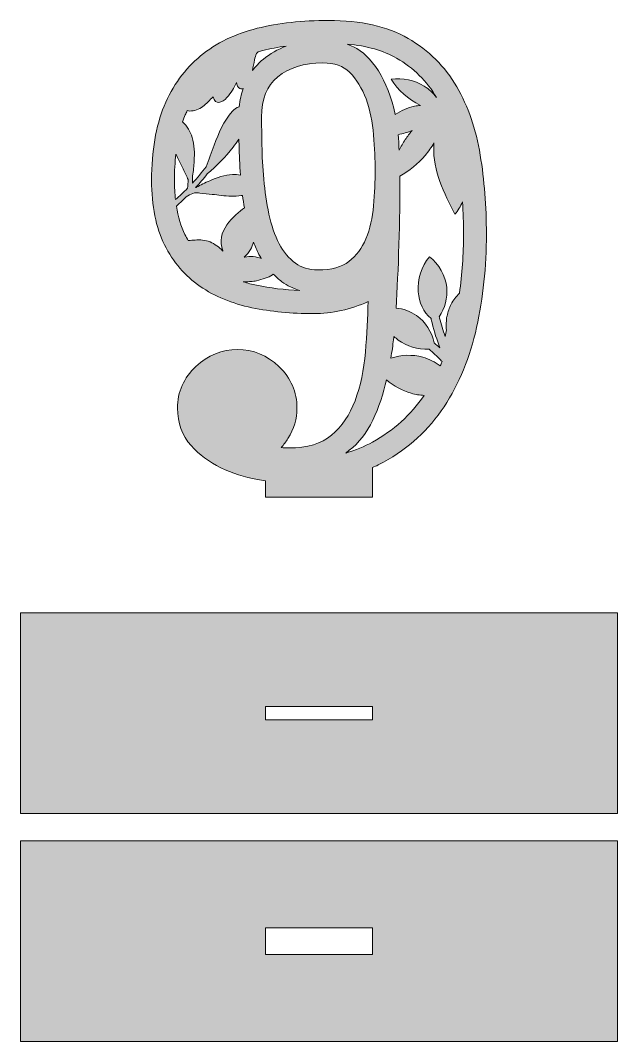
# Model space of a CAD drawing. Header units: inches. Extents: x 2.77 to 7.23, y -8.81 to -1.18.
import ezdxf

# ---------------------------------------------------------------- set-up
doc = ezdxf.new("R2010")
doc.units = ezdxf.units.IN
doc.header["$MEASUREMENT"] = 0
doc.layers.add('_U+2018_U+043B_U+043E_U+0439_1', color=7, linetype='Continuous')

# ---------------------------------------------------------------- blocks, each defined once
blk = doc.blocks.new('block 2')
at = {"layer": '_U+2018_U+043B_U+043E_U+0439_1', "true_color": 0xffffff}
h = blk.add_hatch(color=7, dxfattribs=at)
h.dxf.hatch_style = 2
edge = h.paths.add_edge_path()
edge.add_spline(control_points=[(6.2044, -2.1901), (6.173, -1.9982), (6.1139, -1.8266), (6.029, -1.68), (5.9416, -1.5293), (5.8193, -1.4077), (5.6653, -1.3187), (5.5113, -1.2297), (5.3113, -1.1846), (5.0708, -1.1846), (4.876, -1.1846), (4.697, -1.2045), (4.5385, -1.2437), (4.3743, -1.2843), (4.232, -1.3535), (4.1156, -1.4493), (3.9983, -1.546), (3.9067, -1.6722), (3.8434, -1.8245), (3.7812, -1.9741), (3.7496, -2.1605), (3.7496, -2.3784), (3.7496, -2.5703), (3.782, -2.7323), (3.8459, -2.86), (3.9104, -2.9889), (3.9999, -3.0934), (4.1121, -3.1705), (4.2216, -3.2457), (4.3518, -3.2994), (4.4993, -3.3299), (4.641, -3.3592), (4.7952, -3.3741), (4.9575, -3.3741), (5.0992, -3.3741), (5.2364, -3.344), (5.3671, -3.2843), (5.3637, -3.4025), (5.3568, -3.5294), (5.3464, -3.6616), (5.336, -3.793), (5.31, -3.9153), (5.269, -4.0252), (5.2302, -4.129), (5.1709, -4.2157), (5.0929, -4.2827), (5.0197, -4.3457), (4.9123, -4.3776), (4.7736, -4.3776), (4.7545, -4.3776), (4.7362, -4.3763), (4.7185, -4.3737), (4.737, -4.3535), (4.7536, -4.3315), (4.7684, -4.3077), (4.8129, -4.236), (4.8355, -4.1598), (4.8355, -4.081), (4.8355, -3.9598), (4.7901, -3.855), (4.7006, -3.7693), (4.612, -3.6847), (4.5081, -3.6419), (4.3916, -3.6419), (4.2753, -3.6419), (4.1708, -3.6845), (4.0809, -3.7687), (3.9894, -3.8543), (3.943, -3.9594), (3.943, -4.081), (3.943, -4.1905), (3.9773, -4.2843), (4.045, -4.3597), (4.1054, -4.4273), (4.18, -4.4832), (4.2668, -4.5257), (4.3506, -4.5668), (4.4424, -4.5962), (4.5396, -4.6133), (4.5601, -4.6169), (4.5802, -4.62), (4.6, -4.6228), (4.6, -4.6228), (4.6, -4.7456), (4.6, -4.7456), (4.6, -4.7456), (5.4, -4.7456), (5.4, -4.7456), (5.4, -4.7456), (5.4, -4.5242), (5.4, -4.5242), (5.4282, -4.5117), (5.4557, -4.4983), (5.4821, -4.4837), (5.6681, -4.3815), (5.8203, -4.242), (5.9344, -4.0692), (6.0467, -3.8991), (6.1285, -3.6998), (6.1776, -3.4769), (6.2259, -3.2582), (6.2504, -3.0235), (6.2504, -2.7793), (6.2504, -2.5745), (6.2349, -2.3763), (6.2044, -2.1901)], knot_values=[0, 0, 0, 0, 1, 1, 1, 2, 2, 2, 3, 3, 3, 4, 4, 4, 5, 5, 5, 6, 6, 6, 7, 7, 7, 8, 8, 8, 9, 9, 9, 10, 10, 10, 11, 11, 11, 12, 12, 12, 13, 13, 13, 14, 14, 14, 15, 15, 15, 16, 16, 16, 17, 17, 17, 18, 18, 18, 19, 19, 19, 20, 20, 20, 21, 21, 21, 22, 22, 22, 23, 23, 23, 24, 24, 24, 25, 25, 25, 26, 26, 26, 27, 27, 27, 28, 28, 28, 29, 29, 29, 30, 30, 30, 31, 31, 31, 32, 32, 32, 33, 33, 33, 34, 34, 34, 35, 35, 35, 35], degree=3, periodic=1)
edge = h.paths.add_edge_path()
edge.add_spline(control_points=[(5.9055, -3.7646), (5.8666, -3.7354), (5.8227, -3.7129), (5.7757, -3.6998), (5.6977, -3.6779), (5.6132, -3.6816), (5.5365, -3.7077), (5.5452, -3.656), (5.5516, -3.609), (5.5563, -3.5702), (5.5573, -3.5623), (5.5583, -3.5535), (5.5593, -3.5441), (5.5698, -3.5539), (5.5806, -3.5634), (5.5922, -3.5719), (5.656, -3.6189), (5.7351, -3.6446), (5.8231, -3.6408), (5.8518, -3.665), (5.8811, -3.6912), (5.9068, -3.719), (5.9109, -3.7233), (5.9152, -3.7279), (5.9195, -3.7327), (5.915, -3.7435), (5.9102, -3.754), (5.9055, -3.7646)], knot_values=[0, 0, 0, 0, 1, 1, 1, 2, 2, 2, 3, 3, 3, 4, 4, 4, 5, 5, 5, 6, 6, 6, 7, 7, 7, 8, 8, 8, 9, 9, 9, 9], degree=3, periodic=1)
edge = h.paths.add_edge_path()
edge.add_spline(control_points=[(5.5937, -2.0682), (5.593, -2.0581), (5.5922, -2.0481), (5.5913, -2.0382), (5.6268, -2.0305), (5.6617, -2.0203), (5.6954, -2.007), (5.6769, -2.0282), (5.6599, -2.0508), (5.6445, -2.0743), (5.6275, -2.1001), (5.6123, -2.1268), (5.5984, -2.1543), (5.5971, -2.1239), (5.5956, -2.095), (5.5937, -2.0682)], knot_values=[0, 0, 0, 0, 1, 1, 1, 2, 2, 2, 3, 3, 3, 4, 4, 4, 5, 5, 5, 5], degree=3, periodic=1)
edge = h.paths.add_edge_path()
edge.add_spline(control_points=[(5.9869, -3.3042), (5.9726, -3.3317), (5.9629, -3.3613), (5.9575, -3.3917), (5.9554, -3.3951), (5.9538, -3.3989), (5.9534, -3.4031), (5.9526, -3.4125), (5.9521, -3.4219), (5.9516, -3.4313), (5.9512, -3.4398), (5.9508, -3.4483), (5.9501, -3.4569), (5.9501, -3.4569), (5.95, -3.4582), (5.95, -3.4582), (5.95, -3.4582), (5.9501, -3.4596), (5.9501, -3.4596), (5.9501, -3.4611), (5.95, -3.463), (5.9499, -3.4651), (5.9495, -3.4729), (5.9489, -3.4843), (5.9529, -3.4943), (5.9488, -3.5113), (5.9454, -3.5284), (5.9429, -3.5455), (5.9267, -3.4988), (5.9124, -3.4525), (5.9002, -3.4071), (5.8994, -3.4039), (5.8987, -3.4006), (5.8979, -3.3974), (5.9406, -3.3341), (5.9613, -3.256), (5.9538, -3.18), (5.9449, -3.0897), (5.8967, -3.0039), (5.8241, -2.9494), (5.7641, -3.0216), (5.7336, -3.1176), (5.741, -3.2112), (5.7471, -3.2897), (5.78, -3.3656), (5.8366, -3.4097), (5.839, -3.4214), (5.8416, -3.433), (5.8444, -3.4442), (5.8598, -3.51), (5.881, -3.5727), (5.9031, -3.6298), (5.8896, -3.6176), (5.8752, -3.6053), (5.8598, -3.5928), (5.8438, -3.5112), (5.796, -3.4359), (5.7277, -3.3882), (5.6829, -3.357), (5.63, -3.3382), (5.5757, -3.3327), (5.5924, -3.0651), (5.6065, -2.6654), (5.6032, -2.3478), (5.6741, -2.3061), (5.7394, -2.2551), (5.7929, -2.1928), (5.8178, -2.1637), (5.84, -2.132), (5.8589, -2.0985), (5.8581, -2.1077), (5.8574, -2.1169), (5.8571, -2.126), (5.854, -2.2154), (5.8735, -2.3044), (5.9037, -2.3886), (5.9339, -2.4728), (5.9746, -2.5527), (6.0151, -2.6325), (6.0379, -2.6038), (6.0568, -2.5724), (6.0718, -2.5392), (6.0768, -2.6179), (6.0795, -2.698), (6.0795, -2.7793), (6.0795, -2.9316), (6.0693, -3.0797), (6.0495, -3.222), (6.0243, -3.2457), (6.0029, -3.2735), (5.9869, -3.3042)], knot_values=[0, 0, 0, 0, 1, 1, 1, 2, 2, 2, 3, 3, 3, 4, 4, 4, 5, 5, 5, 6, 6, 6, 7, 7, 7, 8, 8, 8, 9, 9, 9, 10, 10, 10, 11, 11, 11, 12, 12, 12, 13, 13, 13, 14, 14, 14, 15, 15, 15, 16, 16, 16, 17, 17, 17, 18, 18, 18, 19, 19, 19, 20, 20, 20, 21, 21, 21, 22, 22, 22, 23, 23, 23, 24, 24, 24, 25, 25, 25, 26, 26, 26, 27, 27, 27, 28, 28, 28, 29, 29, 29, 30, 30, 30, 30], degree=3, periodic=1)
edge = h.paths.add_edge_path()
edge.add_spline(control_points=[(5.5798, -1.4666), (5.7055, -1.5393), (5.8056, -1.638), (5.8775, -1.7599), (5.852, -1.7271), (5.8214, -1.6982), (5.7863, -1.676), (5.7138, -1.6302), (5.6246, -1.6114), (5.5398, -1.6239), (5.5899, -1.7062), (5.664, -1.7731), (5.7577, -1.819), (5.7428, -1.8201), (5.7281, -1.822), (5.7137, -1.8251), (5.6621, -1.8361), (5.6136, -1.8582), (5.5687, -1.8863), (5.5152, -1.6317), (5.3921, -1.4415), (5.2567, -1.3827), (5.2418, -1.3748), (5.2263, -1.3676), (5.2101, -1.3615), (5.3577, -1.3747), (5.4816, -1.4099), (5.5798, -1.4666)], knot_values=[0, 0, 0, 0, 1, 1, 1, 2, 2, 2, 3, 3, 3, 4, 4, 4, 5, 5, 5, 6, 6, 6, 7, 7, 7, 8, 8, 8, 9, 9, 9, 9], degree=3, periodic=1)
edge = h.paths.add_edge_path()
edge.add_spline(control_points=[(4.0556, -2.3454), (4.0618, -2.3091), (4.0652, -2.2722), (4.0674, -2.2353), (4.0708, -2.1759), (4.0709, -2.1151), (4.0527, -2.0584), (4.0387, -2.0145), (4.0143, -1.9743), (3.9817, -1.9422), (3.9878, -1.9242), (3.9943, -1.9068), (4.0012, -1.89), (4.0057, -1.8793), (4.0106, -1.8689), (4.0154, -1.8585), (4.0217, -1.86), (4.0282, -1.861), (4.0345, -1.8612), (4.0698, -1.8623), (4.1042, -1.8479), (4.1329, -1.8273), (4.1618, -1.8066), (4.1832, -1.7792), (4.2086, -1.7551), (4.2251, -1.8202), (4.2754, -1.8015), (4.3127, -1.7598), (4.3424, -1.7265), (4.3665, -1.6882), (4.3836, -1.647), (4.3861, -1.6655), (4.3913, -1.6875), (4.409, -1.6934), (4.4178, -1.6963), (4.4258, -1.6959), (4.4332, -1.6934), (4.4188, -1.7354), (4.4092, -1.7808), (4.4044, -1.8294), (4.3833, -1.8337), (4.3657, -1.8495), (4.351, -1.8658), (4.2875, -1.9364), (4.2502, -2.0262), (4.2177, -2.1154), (4.198, -2.1696), (4.1794, -2.2246), (4.1566, -2.2774), (4.1253, -2.3191), (4.0914, -2.36), (4.0549, -2.3997), (4.0559, -2.3816), (4.056, -2.3635), (4.0556, -2.3454)], knot_values=[0, 0, 0, 0, 1, 1, 1, 2, 2, 2, 3, 3, 3, 4, 4, 4, 5, 5, 5, 6, 6, 6, 7, 7, 7, 8, 8, 8, 9, 9, 9, 10, 10, 10, 11, 11, 11, 12, 12, 12, 13, 13, 13, 14, 14, 14, 15, 15, 15, 16, 16, 16, 17, 17, 17, 18, 18, 18, 18], degree=3, periodic=1)
edge = h.paths.add_edge_path()
edge.add_spline(control_points=[(3.9205, -2.3784), (3.9205, -2.3092), (3.924, -2.244), (3.9307, -2.1828), (3.9322, -2.1859), (3.9337, -2.189), (3.9352, -2.192), (3.945, -2.2122), (3.9552, -2.2322), (3.9653, -2.2521), (3.9793, -2.2799), (3.9933, -2.3076), (4.0064, -2.3358), (4.0123, -2.3484), (4.0173, -2.3609), (4.0221, -2.3735), (4.0217, -2.3952), (4.0205, -2.4168), (4.018, -2.4384), (3.9895, -2.4672), (3.9595, -2.4955), (3.9284, -2.5232), (3.9233, -2.4776), (3.9205, -2.4296), (3.9205, -2.3784)], knot_values=[0, 0, 0, 0, 1, 1, 1, 2, 2, 2, 3, 3, 3, 4, 4, 4, 5, 5, 5, 6, 6, 6, 7, 7, 7, 8, 8, 8, 8], degree=3, periodic=1)
edge = h.paths.add_edge_path()
edge.add_spline(control_points=[(4.1656, -2.3311), (4.2368, -2.272), (4.3006, -2.2039), (4.3581, -2.1313), (4.3735, -2.1119), (4.3885, -2.092), (4.402, -2.0713), (4.4023, -2.0866), (4.4025, -2.1021), (4.4029, -2.1182), (4.4042, -2.1886), (4.4079, -2.2628), (4.4137, -2.3393), (4.3943, -2.3361), (4.3746, -2.3346), (4.3549, -2.3354), (4.2955, -2.3377), (4.2383, -2.3586), (4.1837, -2.3822), (4.1498, -2.3968), (4.1164, -2.4126), (4.0844, -2.4309), (4.0825, -2.4315), (4.0805, -2.432), (4.0787, -2.4326), (4.1095, -2.3995), (4.1383, -2.3656), (4.1656, -2.3311)], knot_values=[0, 0, 0, 0, 1, 1, 1, 2, 2, 2, 3, 3, 3, 4, 4, 4, 5, 5, 5, 6, 6, 6, 7, 7, 7, 8, 8, 8, 9, 9, 9, 9], degree=3, periodic=1)
edge = h.paths.add_edge_path()
edge.add_spline(control_points=[(4.4883, -2.8956), (4.4987, -2.8785), (4.5052, -2.8595), (4.5099, -2.84), (4.5224, -2.872), (4.5364, -2.9027), (4.5516, -2.932), (4.5571, -2.9426), (4.5629, -2.9528), (4.5688, -2.9629), (4.5335, -2.9499), (4.4864, -2.9414), (4.4451, -2.953), (4.4439, -2.953), (4.4427, -2.9531), (4.4415, -2.953), (4.4427, -2.9516), (4.4433, -2.9507), (4.444, -2.9501), (4.4624, -2.9349), (4.4761, -2.9156), (4.4883, -2.8956)], knot_values=[0, 0, 0, 0, 1, 1, 1, 2, 2, 2, 3, 3, 3, 4, 4, 4, 5, 5, 5, 6, 6, 6, 7, 7, 7, 7], degree=3, periodic=1)
edge = h.paths.add_edge_path()
edge.add_spline(control_points=[(4.5023, -1.5598), (4.5085, -1.5329), (4.513, -1.5056), (4.5185, -1.4786), (4.5217, -1.4625), (4.5268, -1.4471), (4.5326, -1.4319), (4.537, -1.4277), (4.5414, -1.4232), (4.5458, -1.4188), (4.557, -1.4157), (4.5681, -1.4124), (4.5796, -1.4096), (4.6354, -1.3958), (4.6941, -1.3846), (4.7557, -1.3761), (4.6915, -1.3999), (4.6336, -1.433), (4.5824, -1.4755), (4.5519, -1.5007), (4.5252, -1.5288), (4.5023, -1.5598)], knot_values=[0, 0, 0, 0, 1, 1, 1, 2, 2, 2, 3, 3, 3, 4, 4, 4, 5, 5, 5, 6, 6, 6, 7, 7, 7, 7], degree=3, periodic=1)
edge = h.paths.add_edge_path()
edge.add_spline(control_points=[(3.9347, -2.5707), (3.9639, -2.5455), (3.9923, -2.5197), (4.0193, -2.4934), (4.0356, -2.4855), (4.0523, -2.4785), (4.0692, -2.472), (4.0827, -2.4722), (4.0962, -2.4726), (4.1101, -2.4738), (4.1411, -2.4765), (4.172, -2.4802), (4.2028, -2.4839), (4.225, -2.4865), (4.2473, -2.4892), (4.2696, -2.4916), (4.3187, -2.4968), (4.3696, -2.4996), (4.4192, -2.493), (4.4225, -2.4926), (4.4258, -2.492), (4.4291, -2.4915), (4.4332, -2.5223), (4.4378, -2.553), (4.4431, -2.5837), (4.3705, -2.6362), (4.221, -2.7639), (4.2825, -2.9044), (4.2827, -2.9055), (4.2828, -2.9065), (4.283, -2.9076), (4.2813, -2.9061), (4.2801, -2.9054), (4.2793, -2.9045), (4.2672, -2.89), (4.2534, -2.8777), (4.2376, -2.8674), (4.221, -2.8566), (4.2046, -2.8461), (4.186, -2.8388), (4.1498, -2.8246), (4.1123, -2.8217), (4.074, -2.8245), (4.0575, -2.8257), (4.041, -2.8273), (4.0245, -2.8286), (4.0241, -2.8286), (4.0239, -2.8288), (4.0236, -2.8288), (4.0149, -2.8141), (4.0065, -2.7991), (3.9987, -2.7835), (3.9686, -2.7234), (3.9474, -2.652), (3.9347, -2.5707)], knot_values=[0, 0, 0, 0, 1, 1, 1, 2, 2, 2, 3, 3, 3, 4, 4, 4, 5, 5, 5, 6, 6, 6, 7, 7, 7, 8, 8, 8, 9, 9, 9, 10, 10, 10, 11, 11, 11, 12, 12, 12, 13, 13, 13, 14, 14, 14, 15, 15, 15, 16, 16, 16, 17, 17, 17, 18, 18, 18, 18], degree=3, periodic=1)
edge = h.paths.add_edge_path()
edge.add_spline(control_points=[(4.5339, -3.1626), (4.4994, -3.1554), (4.4662, -3.1467), (4.4342, -3.1367), (4.4379, -3.1368), (4.4416, -3.1368), (4.4454, -3.1367), (4.4606, -3.1363), (4.4759, -3.1357), (4.4911, -3.1343), (4.5054, -3.133), (4.5199, -3.132), (4.5337, -3.1286), (4.5555, -3.1234), (4.5771, -3.1172), (4.5982, -3.1098), (4.6175, -3.103), (4.6363, -3.0947), (4.6535, -3.0836), (4.6553, -3.0825), (4.6571, -3.0813), (4.6589, -3.0802), (4.679, -3.1004), (4.7002, -3.1191), (4.7229, -3.1358), (4.7633, -3.1656), (4.8084, -3.1875), (4.8578, -3.2012), (4.7437, -3.1965), (4.6352, -3.1835), (4.5339, -3.1626)], knot_values=[0, 0, 0, 0, 1, 1, 1, 2, 2, 2, 3, 3, 3, 4, 4, 4, 5, 5, 5, 6, 6, 6, 7, 7, 7, 8, 8, 8, 9, 9, 9, 10, 10, 10, 10], degree=3, periodic=1)
edge = h.paths.add_edge_path()
edge.add_spline(control_points=[(5.3503, -2.815), (5.3211, -2.8853), (5.2794, -2.9412), (5.2229, -2.9859), (5.1711, -3.0268), (5.0929, -3.0476), (4.9906, -3.0476), (4.9237, -3.0476), (4.8693, -3.0315), (4.8244, -2.9983), (4.7747, -2.9617), (4.7351, -2.9142), (4.7031, -2.853), (4.6692, -2.788), (4.6433, -2.7137), (4.6261, -2.632), (4.608, -2.5459), (4.595, -2.4582), (4.5876, -2.3711), (4.5798, -2.2819), (4.5752, -2.1957), (4.5737, -2.1151), (4.5721, -2.0338), (4.5713, -1.9637), (4.5713, -1.9068), (4.5713, -1.7719), (4.6106, -1.6739), (4.6913, -1.6071), (4.777, -1.5362), (4.8872, -1.5017), (5.0283, -1.5017), (5.1155, -1.5017), (5.1806, -1.5244), (5.2274, -1.5711), (5.281, -1.6248), (5.3227, -1.692), (5.3512, -1.7708), (5.3814, -1.8541), (5.4004, -1.9442), (5.4077, -2.0384), (5.4154, -2.1385), (5.4192, -2.2275), (5.4192, -2.303), (5.4192, -2.3847), (5.4154, -2.4744), (5.4077, -2.5697), (5.4006, -2.6578), (5.3813, -2.7403), (5.3503, -2.815)], knot_values=[0, 0, 0, 0, 1, 1, 1, 2, 2, 2, 3, 3, 3, 4, 4, 4, 5, 5, 5, 6, 6, 6, 7, 7, 7, 8, 8, 8, 9, 9, 9, 10, 10, 10, 11, 11, 11, 12, 12, 12, 13, 13, 13, 14, 14, 14, 15, 15, 15, 16, 16, 16, 16], degree=3, periodic=1)
edge = h.paths.add_edge_path()
edge.add_spline(control_points=[(5.3998, -4.334), (5.3393, -4.3672), (5.2729, -4.3943), (5.2009, -4.4152), (5.202, -4.4142), (5.2031, -4.4133), (5.2043, -4.4123), (5.2114, -4.4062), (5.2181, -4.3997), (5.225, -4.3933), (5.372, -4.2941), (5.456, -4.0714), (5.5042, -3.8684), (5.5577, -3.9149), (5.6213, -3.9498), (5.6896, -3.969), (5.7204, -3.9777), (5.7522, -3.983), (5.7846, -3.9853), (5.6867, -4.1299), (5.5575, -4.2473), (5.3998, -4.334)], knot_values=[0, 0, 0, 0, 1, 1, 1, 2, 2, 2, 3, 3, 3, 4, 4, 4, 5, 5, 5, 6, 6, 6, 7, 7, 7, 7], degree=3, periodic=1)
h = blk.add_hatch(color=7, dxfattribs=at)
h.dxf.hatch_style = 2
h.paths.add_polyline_path([(2.7699, -5.6085), (2.7699, -7.1085), (7.2301, -7.1085), (7.2301, -5.6085)])
h.paths.add_polyline_path([(5.4, -6.4085), (4.6, -6.4085), (4.6, -6.3085), (5.4, -6.3085)])
h = blk.add_hatch(color=7, dxfattribs=at)
h.dxf.hatch_style = 2
h.paths.add_polyline_path([(2.7699, -7.3107), (2.7699, -8.8107), (7.2301, -8.8107), (7.2301, -7.3107)])
h.paths.add_polyline_path([(5.4, -8.1607), (4.6, -8.1607), (4.6, -7.9607), (5.4, -7.9607)])
at = {"layer": '_U+2018_U+043B_U+043E_U+0439_1', "lineweight": 0}
for points in [[(2.7699, -5.6085), (2.7699, -7.1085), (7.2301, -7.1085), (7.2301, -5.6085), (2.7699, -5.6085)], [(5.4, -6.4085), (4.6, -6.4085), (4.6, -6.3085), (5.4, -6.3085), (5.4, -6.4085)], [(2.7699, -7.3107), (2.7699, -8.8107), (7.2301, -8.8107), (7.2301, -7.3107), (2.7699, -7.3107)], [(5.4, -8.1607), (4.6, -8.1607), (4.6, -7.9607), (5.4, -7.9607), (5.4, -8.1607)]]:
    blk.add_lwpolyline(points, dxfattribs=at)
for points, knots in [([(6.2044, -2.1901), (6.173, -1.9982), (6.1139, -1.8266), (6.029, -1.68), (5.9416, -1.5293), (5.8193, -1.4077), (5.6653, -1.3187), (5.5113, -1.2297), (5.3113, -1.1846), (5.0708, -1.1846), (4.876, -1.1846), (4.697, -1.2045), (4.5385, -1.2437), (4.3743, -1.2843), (4.232, -1.3535), (4.1156, -1.4493), (3.9983, -1.546), (3.9067, -1.6722), (3.8434, -1.8245), (3.7812, -1.9741), (3.7496, -2.1605), (3.7496, -2.3784), (3.7496, -2.5703), (3.782, -2.7323), (3.8459, -2.86), (3.9104, -2.9889), (3.9999, -3.0934), (4.1121, -3.1705), (4.2216, -3.2457), (4.3518, -3.2994), (4.4993, -3.3299), (4.641, -3.3592), (4.7952, -3.3741), (4.9575, -3.3741), (5.0992, -3.3741), (5.2364, -3.344), (5.3671, -3.2843), (5.3637, -3.4025), (5.3568, -3.5294), (5.3464, -3.6616), (5.336, -3.793), (5.31, -3.9153), (5.269, -4.0252), (5.2302, -4.129), (5.1709, -4.2157), (5.0929, -4.2827), (5.0197, -4.3457), (4.9123, -4.3776), (4.7736, -4.3776), (4.7545, -4.3776), (4.7362, -4.3763), (4.7185, -4.3737), (4.737, -4.3535), (4.7536, -4.3315), (4.7684, -4.3077), (4.8129, -4.236), (4.8355, -4.1598), (4.8355, -4.081), (4.8355, -3.9598), (4.7901, -3.855), (4.7006, -3.7693), (4.612, -3.6847), (4.5081, -3.6419), (4.3916, -3.6419), (4.2753, -3.6419), (4.1708, -3.6845), (4.0809, -3.7687), (3.9894, -3.8543), (3.943, -3.9594), (3.943, -4.081), (3.943, -4.1905), (3.9773, -4.2843), (4.045, -4.3597), (4.1054, -4.4273), (4.18, -4.4832), (4.2668, -4.5257), (4.3506, -4.5668), (4.4424, -4.5962), (4.5396, -4.6133), (4.5601, -4.6169), (4.5802, -4.62), (4.6, -4.6228), (4.6, -4.6228), (4.6, -4.7456), (4.6, -4.7456), (4.6, -4.7456), (5.4, -4.7456), (5.4, -4.7456), (5.4, -4.7456), (5.4, -4.5242), (5.4, -4.5242), (5.4282, -4.5117), (5.4557, -4.4983), (5.4821, -4.4837), (5.6681, -4.3815), (5.8203, -4.242), (5.9344, -4.0692), (6.0467, -3.8991), (6.1285, -3.6998), (6.1776, -3.4769), (6.2259, -3.2582), (6.2504, -3.0235), (6.2504, -2.7793), (6.2504, -2.5745), (6.2349, -2.3763), (6.2044, -2.1901)], [0, 0, 0, 0, 1, 1, 1, 2, 2, 2, 3, 3, 3, 4, 4, 4, 5, 5, 5, 6, 6, 6, 7, 7, 7, 8, 8, 8, 9, 9, 9, 10, 10, 10, 11, 11, 11, 12, 12, 12, 13, 13, 13, 14, 14, 14, 15, 15, 15, 16, 16, 16, 17, 17, 17, 18, 18, 18, 19, 19, 19, 20, 20, 20, 21, 21, 21, 22, 22, 22, 23, 23, 23, 24, 24, 24, 25, 25, 25, 26, 26, 26, 27, 27, 27, 28, 28, 28, 29, 29, 29, 30, 30, 30, 31, 31, 31, 32, 32, 32, 33, 33, 33, 34, 34, 34, 35, 35, 35, 35]), ([(5.5798, -1.4666), (5.7055, -1.5393), (5.8056, -1.638), (5.8775, -1.7599), (5.852, -1.7271), (5.8214, -1.6982), (5.7863, -1.676), (5.7138, -1.6302), (5.6246, -1.6114), (5.5398, -1.6239), (5.5899, -1.7062), (5.664, -1.7731), (5.7577, -1.819), (5.7428, -1.8201), (5.7281, -1.822), (5.7137, -1.8251), (5.6621, -1.8361), (5.6136, -1.8582), (5.5687, -1.8863), (5.5152, -1.6317), (5.3921, -1.4415), (5.2567, -1.3827), (5.2418, -1.3748), (5.2263, -1.3676), (5.2101, -1.3615), (5.3577, -1.3747), (5.4816, -1.4099), (5.5798, -1.4666)], [0, 0, 0, 0, 1, 1, 1, 2, 2, 2, 3, 3, 3, 4, 4, 4, 5, 5, 5, 6, 6, 6, 7, 7, 7, 8, 8, 8, 9, 9, 9, 9]), ([(4.5023, -1.5598), (4.5085, -1.5329), (4.513, -1.5056), (4.5185, -1.4786), (4.5217, -1.4625), (4.5268, -1.4471), (4.5326, -1.4319), (4.537, -1.4277), (4.5414, -1.4232), (4.5458, -1.4188), (4.557, -1.4157), (4.5681, -1.4124), (4.5796, -1.4096), (4.6354, -1.3958), (4.6941, -1.3846), (4.7557, -1.3761), (4.6915, -1.3999), (4.6336, -1.433), (4.5824, -1.4755), (4.5519, -1.5007), (4.5252, -1.5288), (4.5023, -1.5598)], [0, 0, 0, 0, 1, 1, 1, 2, 2, 2, 3, 3, 3, 4, 4, 4, 5, 5, 5, 6, 6, 6, 7, 7, 7, 7]), ([(5.3503, -2.815), (5.3211, -2.8853), (5.2794, -2.9412), (5.2229, -2.9859), (5.1711, -3.0268), (5.0929, -3.0476), (4.9906, -3.0476), (4.9237, -3.0476), (4.8693, -3.0315), (4.8244, -2.9983), (4.7747, -2.9617), (4.7351, -2.9142), (4.7031, -2.853), (4.6692, -2.788), (4.6433, -2.7137), (4.6261, -2.632), (4.608, -2.5459), (4.595, -2.4582), (4.5876, -2.3711), (4.5798, -2.2819), (4.5752, -2.1957), (4.5737, -2.1151), (4.5721, -2.0338), (4.5713, -1.9637), (4.5713, -1.9068), (4.5713, -1.7719), (4.6106, -1.6739), (4.6913, -1.6071), (4.777, -1.5362), (4.8872, -1.5017), (5.0283, -1.5017), (5.1155, -1.5017), (5.1806, -1.5244), (5.2274, -1.5711), (5.281, -1.6248), (5.3227, -1.692), (5.3512, -1.7708), (5.3814, -1.8541), (5.4004, -1.9442), (5.4077, -2.0384), (5.4154, -2.1385), (5.4192, -2.2275), (5.4192, -2.303), (5.4192, -2.3847), (5.4154, -2.4744), (5.4077, -2.5697), (5.4006, -2.6578), (5.3813, -2.7403), (5.3503, -2.815)], [0, 0, 0, 0, 1, 1, 1, 2, 2, 2, 3, 3, 3, 4, 4, 4, 5, 5, 5, 6, 6, 6, 7, 7, 7, 8, 8, 8, 9, 9, 9, 10, 10, 10, 11, 11, 11, 12, 12, 12, 13, 13, 13, 14, 14, 14, 15, 15, 15, 16, 16, 16, 16]), ([(4.0556, -2.3454), (4.0618, -2.3091), (4.0652, -2.2722), (4.0674, -2.2353), (4.0708, -2.1759), (4.0709, -2.1151), (4.0527, -2.0584), (4.0387, -2.0145), (4.0143, -1.9743), (3.9817, -1.9422), (3.9878, -1.9242), (3.9943, -1.9068), (4.0012, -1.89), (4.0057, -1.8793), (4.0106, -1.8689), (4.0154, -1.8585), (4.0217, -1.86), (4.0282, -1.861), (4.0345, -1.8612), (4.0698, -1.8623), (4.1042, -1.8479), (4.1329, -1.8273), (4.1618, -1.8066), (4.1832, -1.7792), (4.2086, -1.7551), (4.2251, -1.8202), (4.2754, -1.8015), (4.3127, -1.7598), (4.3424, -1.7265), (4.3665, -1.6882), (4.3836, -1.647), (4.3861, -1.6655), (4.3913, -1.6875), (4.409, -1.6934), (4.4178, -1.6963), (4.4258, -1.6959), (4.4332, -1.6934), (4.4188, -1.7354), (4.4092, -1.7808), (4.4044, -1.8294), (4.3833, -1.8337), (4.3657, -1.8495), (4.351, -1.8658), (4.2875, -1.9364), (4.2502, -2.0262), (4.2177, -2.1154), (4.198, -2.1696), (4.1794, -2.2246), (4.1566, -2.2774), (4.1253, -2.3191), (4.0914, -2.36), (4.0549, -2.3997), (4.0559, -2.3816), (4.056, -2.3635), (4.0556, -2.3454)], [0, 0, 0, 0, 1, 1, 1, 2, 2, 2, 3, 3, 3, 4, 4, 4, 5, 5, 5, 6, 6, 6, 7, 7, 7, 8, 8, 8, 9, 9, 9, 10, 10, 10, 11, 11, 11, 12, 12, 12, 13, 13, 13, 14, 14, 14, 15, 15, 15, 16, 16, 16, 17, 17, 17, 18, 18, 18, 18]), ([(5.5937, -2.0682), (5.593, -2.0581), (5.5922, -2.0481), (5.5913, -2.0382), (5.6268, -2.0305), (5.6617, -2.0203), (5.6954, -2.007), (5.6769, -2.0282), (5.6599, -2.0508), (5.6445, -2.0743), (5.6275, -2.1001), (5.6123, -2.1268), (5.5984, -2.1543), (5.5971, -2.1239), (5.5956, -2.095), (5.5937, -2.0682)], [0, 0, 0, 0, 1, 1, 1, 2, 2, 2, 3, 3, 3, 4, 4, 4, 5, 5, 5, 5]), ([(4.1656, -2.3311), (4.2368, -2.272), (4.3006, -2.2039), (4.3581, -2.1313), (4.3735, -2.1119), (4.3885, -2.092), (4.402, -2.0713), (4.4023, -2.0866), (4.4025, -2.1021), (4.4029, -2.1182), (4.4042, -2.1886), (4.4079, -2.2628), (4.4137, -2.3393), (4.3943, -2.3361), (4.3746, -2.3346), (4.3549, -2.3354), (4.2955, -2.3377), (4.2383, -2.3586), (4.1837, -2.3822), (4.1498, -2.3968), (4.1164, -2.4126), (4.0844, -2.4309), (4.0825, -2.4315), (4.0805, -2.432), (4.0787, -2.4326), (4.1095, -2.3995), (4.1383, -2.3656), (4.1656, -2.3311)], [0, 0, 0, 0, 1, 1, 1, 2, 2, 2, 3, 3, 3, 4, 4, 4, 5, 5, 5, 6, 6, 6, 7, 7, 7, 8, 8, 8, 9, 9, 9, 9]), ([(5.9869, -3.3042), (5.9726, -3.3317), (5.9629, -3.3613), (5.9575, -3.3917), (5.9554, -3.3951), (5.9538, -3.3989), (5.9534, -3.4031), (5.9526, -3.4125), (5.9521, -3.4219), (5.9516, -3.4313), (5.9512, -3.4398), (5.9508, -3.4483), (5.9501, -3.4569), (5.9501, -3.4569), (5.95, -3.4582), (5.95, -3.4582), (5.95, -3.4582), (5.9501, -3.4596), (5.9501, -3.4596), (5.9501, -3.4611), (5.95, -3.463), (5.9499, -3.4651), (5.9495, -3.4729), (5.9489, -3.4843), (5.9529, -3.4943), (5.9488, -3.5113), (5.9454, -3.5284), (5.9429, -3.5455), (5.9267, -3.4988), (5.9124, -3.4525), (5.9002, -3.4071), (5.8994, -3.4039), (5.8987, -3.4006), (5.8979, -3.3974), (5.9406, -3.3341), (5.9613, -3.256), (5.9538, -3.18), (5.9449, -3.0897), (5.8967, -3.0039), (5.8241, -2.9494), (5.7641, -3.0216), (5.7336, -3.1176), (5.741, -3.2112), (5.7471, -3.2897), (5.78, -3.3656), (5.8366, -3.4097), (5.839, -3.4214), (5.8416, -3.433), (5.8444, -3.4442), (5.8598, -3.51), (5.881, -3.5727), (5.9031, -3.6298), (5.8896, -3.6176), (5.8752, -3.6053), (5.8598, -3.5928), (5.8438, -3.5112), (5.796, -3.4359), (5.7277, -3.3882), (5.6829, -3.357), (5.63, -3.3382), (5.5757, -3.3327), (5.5924, -3.0651), (5.6065, -2.6654), (5.6032, -2.3478), (5.6741, -2.3061), (5.7394, -2.2551), (5.7929, -2.1928), (5.8178, -2.1637), (5.84, -2.132), (5.8589, -2.0985), (5.8581, -2.1077), (5.8574, -2.1169), (5.8571, -2.126), (5.854, -2.2154), (5.8735, -2.3044), (5.9037, -2.3886), (5.9339, -2.4728), (5.9746, -2.5527), (6.0151, -2.6325), (6.0379, -2.6038), (6.0568, -2.5724), (6.0718, -2.5392), (6.0768, -2.6179), (6.0795, -2.698), (6.0795, -2.7793), (6.0795, -2.9316), (6.0693, -3.0797), (6.0495, -3.222), (6.0243, -3.2457), (6.0029, -3.2735), (5.9869, -3.3042)], [0, 0, 0, 0, 1, 1, 1, 2, 2, 2, 3, 3, 3, 4, 4, 4, 5, 5, 5, 6, 6, 6, 7, 7, 7, 8, 8, 8, 9, 9, 9, 10, 10, 10, 11, 11, 11, 12, 12, 12, 13, 13, 13, 14, 14, 14, 15, 15, 15, 16, 16, 16, 17, 17, 17, 18, 18, 18, 19, 19, 19, 20, 20, 20, 21, 21, 21, 22, 22, 22, 23, 23, 23, 24, 24, 24, 25, 25, 25, 26, 26, 26, 27, 27, 27, 28, 28, 28, 29, 29, 29, 30, 30, 30, 30]), ([(3.9205, -2.3784), (3.9205, -2.3092), (3.924, -2.244), (3.9307, -2.1828), (3.9322, -2.1859), (3.9337, -2.189), (3.9352, -2.192), (3.945, -2.2122), (3.9552, -2.2322), (3.9653, -2.2521), (3.9793, -2.2799), (3.9933, -2.3076), (4.0064, -2.3358), (4.0123, -2.3484), (4.0173, -2.3609), (4.0221, -2.3735), (4.0217, -2.3952), (4.0205, -2.4168), (4.018, -2.4384), (3.9895, -2.4672), (3.9595, -2.4955), (3.9284, -2.5232), (3.9233, -2.4776), (3.9205, -2.4296), (3.9205, -2.3784)], [0, 0, 0, 0, 1, 1, 1, 2, 2, 2, 3, 3, 3, 4, 4, 4, 5, 5, 5, 6, 6, 6, 7, 7, 7, 8, 8, 8, 8]), ([(3.9347, -2.5707), (3.9639, -2.5455), (3.9923, -2.5197), (4.0193, -2.4934), (4.0356, -2.4855), (4.0523, -2.4785), (4.0692, -2.472), (4.0827, -2.4722), (4.0962, -2.4726), (4.1101, -2.4738), (4.1411, -2.4765), (4.172, -2.4802), (4.2028, -2.4839), (4.225, -2.4865), (4.2473, -2.4892), (4.2696, -2.4916), (4.3187, -2.4968), (4.3696, -2.4996), (4.4192, -2.493), (4.4225, -2.4926), (4.4258, -2.492), (4.4291, -2.4915), (4.4332, -2.5223), (4.4378, -2.553), (4.4431, -2.5837), (4.3705, -2.6362), (4.221, -2.7639), (4.2825, -2.9044), (4.2827, -2.9055), (4.2828, -2.9065), (4.283, -2.9076), (4.2813, -2.9061), (4.2801, -2.9054), (4.2793, -2.9045), (4.2672, -2.89), (4.2534, -2.8777), (4.2376, -2.8674), (4.221, -2.8566), (4.2046, -2.8461), (4.186, -2.8388), (4.1498, -2.8246), (4.1123, -2.8217), (4.074, -2.8245), (4.0575, -2.8257), (4.041, -2.8273), (4.0245, -2.8286), (4.0241, -2.8286), (4.0239, -2.8288), (4.0236, -2.8288), (4.0149, -2.8141), (4.0065, -2.7991), (3.9987, -2.7835), (3.9686, -2.7234), (3.9474, -2.652), (3.9347, -2.5707)], [0, 0, 0, 0, 1, 1, 1, 2, 2, 2, 3, 3, 3, 4, 4, 4, 5, 5, 5, 6, 6, 6, 7, 7, 7, 8, 8, 8, 9, 9, 9, 10, 10, 10, 11, 11, 11, 12, 12, 12, 13, 13, 13, 14, 14, 14, 15, 15, 15, 16, 16, 16, 17, 17, 17, 18, 18, 18, 18]), ([(4.4883, -2.8956), (4.4987, -2.8785), (4.5052, -2.8595), (4.5099, -2.84), (4.5224, -2.872), (4.5364, -2.9027), (4.5516, -2.932), (4.5571, -2.9426), (4.5629, -2.9528), (4.5688, -2.9629), (4.5335, -2.9499), (4.4864, -2.9414), (4.4451, -2.953), (4.4439, -2.953), (4.4427, -2.9531), (4.4415, -2.953), (4.4427, -2.9516), (4.4433, -2.9507), (4.444, -2.9501), (4.4624, -2.9349), (4.4761, -2.9156), (4.4883, -2.8956)], [0, 0, 0, 0, 1, 1, 1, 2, 2, 2, 3, 3, 3, 4, 4, 4, 5, 5, 5, 6, 6, 6, 7, 7, 7, 7]), ([(4.5339, -3.1626), (4.4994, -3.1554), (4.4662, -3.1467), (4.4342, -3.1367), (4.4379, -3.1368), (4.4416, -3.1368), (4.4454, -3.1367), (4.4606, -3.1363), (4.4759, -3.1357), (4.4911, -3.1343), (4.5054, -3.133), (4.5199, -3.132), (4.5337, -3.1286), (4.5555, -3.1234), (4.5771, -3.1172), (4.5982, -3.1098), (4.6175, -3.103), (4.6363, -3.0947), (4.6535, -3.0836), (4.6553, -3.0825), (4.6571, -3.0813), (4.6589, -3.0802), (4.679, -3.1004), (4.7002, -3.1191), (4.7229, -3.1358), (4.7633, -3.1656), (4.8084, -3.1875), (4.8578, -3.2012), (4.7437, -3.1965), (4.6352, -3.1835), (4.5339, -3.1626)], [0, 0, 0, 0, 1, 1, 1, 2, 2, 2, 3, 3, 3, 4, 4, 4, 5, 5, 5, 6, 6, 6, 7, 7, 7, 8, 8, 8, 9, 9, 9, 10, 10, 10, 10]), ([(5.9055, -3.7646), (5.8666, -3.7354), (5.8227, -3.7129), (5.7757, -3.6998), (5.6977, -3.6779), (5.6132, -3.6816), (5.5365, -3.7077), (5.5452, -3.656), (5.5516, -3.609), (5.5563, -3.5702), (5.5573, -3.5623), (5.5583, -3.5535), (5.5593, -3.5441), (5.5698, -3.5539), (5.5806, -3.5634), (5.5922, -3.5719), (5.656, -3.6189), (5.7351, -3.6446), (5.8231, -3.6408), (5.8518, -3.665), (5.8811, -3.6912), (5.9068, -3.719), (5.9109, -3.7233), (5.9152, -3.7279), (5.9195, -3.7327), (5.915, -3.7435), (5.9102, -3.754), (5.9055, -3.7646)], [0, 0, 0, 0, 1, 1, 1, 2, 2, 2, 3, 3, 3, 4, 4, 4, 5, 5, 5, 6, 6, 6, 7, 7, 7, 8, 8, 8, 9, 9, 9, 9]), ([(5.3998, -4.334), (5.3393, -4.3672), (5.2729, -4.3943), (5.2009, -4.4152), (5.202, -4.4142), (5.2031, -4.4133), (5.2043, -4.4123), (5.2114, -4.4062), (5.2181, -4.3997), (5.225, -4.3933), (5.372, -4.2941), (5.456, -4.0714), (5.5042, -3.8684), (5.5577, -3.9149), (5.6213, -3.9498), (5.6896, -3.969), (5.7204, -3.9777), (5.7522, -3.983), (5.7846, -3.9853), (5.6867, -4.1299), (5.5575, -4.2473), (5.3998, -4.334)], [0, 0, 0, 0, 1, 1, 1, 2, 2, 2, 3, 3, 3, 4, 4, 4, 5, 5, 5, 6, 6, 6, 7, 7, 7, 7])]:
    blk.add_open_spline(points, degree=3, knots=knots, dxfattribs=at)

msp = doc.modelspace()

# ---------------------------------------------------------------- block references
at = {"layer": '_U+2018_U+043B_U+043E_U+0439_1'}
msp.add_blockref('block 2', (0, 0), dxfattribs=at)

doc.saveas('drawing.dxf')
